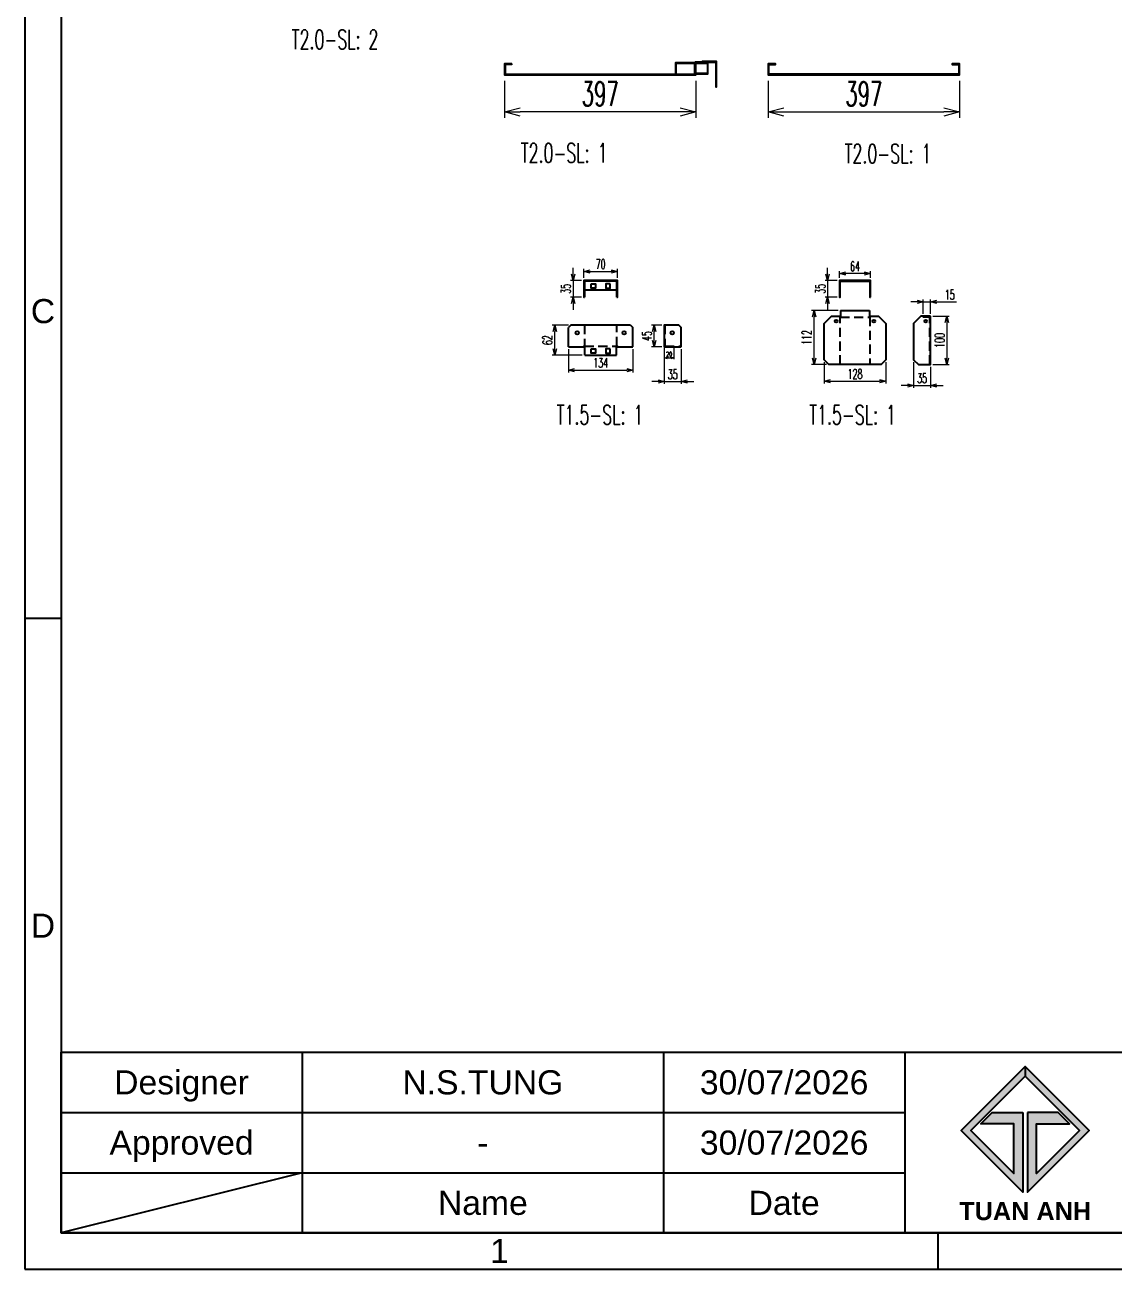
# Model space of a CAD drawing. Header units: millimetres. Extents: x -4798 to 103231, y 23514 to 54248.
# Drawn here: x 10052 to 12311, y 37689 to 40270 of the extents above; entities that cross this region are included whole.
import ezdxf
from ezdxf.enums import TextEntityAlignment as Align

# ---------------------------------------------------------------- set-up
doc = ezdxf.new("R2010")
doc.units = ezdxf.units.MM
doc.header["$LTSCALE"] = 3
doc.linetypes.add('HIDDEN', pattern=[9.525, 6.35, -3.175])
for name, color, linetype in [('@.DM. NÉT CHÍNH', 7, 'Continuous'), ('@.HIDDEN', 8, 'HIDDEN'), ('@.TEXT', 7, 'Continuous'), ('@.VISIBLE', 7, 'Continuous'), ('dim', 7, 'Continuous')]:
    doc.layers.add(name, color=color, linetype=linetype)
doc.styles.add('Ann_w01', font='romans.shx', dxfattribs={"width": 0.6, "bigfont": 'chineset.shx'})
doc.styles.add('Arial', font='arial.ttf')
doc.dimstyles.new('Dim 01_SC05', dxfattribs={"dimscale": 5, "dimtxt": 2, "dimasz": 1.3, "dimexe": 0.5, "dimexo": 0.5, "dimgap": 0.5, "dimtad": 1, "dimtoh": 1, "dimdec": 1, "dimzin": 12, "dimdsep": 46, "dimtxsty": 'Ann_w01', "dimblk": 'OPEN30', "dimcen": 1.5, "dimclrd": 6, "dimclre": 6, "dimclrt": 3, "dimadec": 1, "dimazin": 3, "dimtm": 1e-09, "dimtfac": 1, "dimtdec": 1, "dimtmove": 0, "dimatfit": 3, "dimldrblk": 'OPEN30', "dimfxl": 0, "dimtolj": 1, "dimlwd": 20, "dimlwe": 20, "dimarcsym": 0})
doc.dimstyles.new('Dim 01_SC10', dxfattribs={"dimscale": 10, "dimtxt": 2, "dimasz": 1.3, "dimexe": 0.5, "dimexo": 0.5, "dimgap": 0.5, "dimtad": 1, "dimtoh": 1, "dimdec": 1, "dimzin": 12, "dimdsep": 46, "dimtxsty": 'Ann_w01', "dimblk": 'OPEN30', "dimcen": 1.5, "dimclrd": 6, "dimclre": 6, "dimclrt": 3, "dimadec": 1, "dimazin": 3, "dimtm": 1e-09, "dimtfac": 1, "dimtdec": 1, "dimtmove": 0, "dimatfit": 3, "dimldrblk": 'OPEN30', "dimfxl": 0, "dimtolj": 1, "dimlwd": 0, "dimlwe": 0, "dimarcsym": 0})
doc.dimstyles.new('Dim 01_SC25', dxfattribs={"dimscale": 25, "dimtxt": 2, "dimasz": 1.3, "dimexe": 0.5, "dimexo": 0.5, "dimgap": 0.5, "dimtad": 1, "dimdec": 1, "dimzin": 12, "dimdsep": 46, "dimtxsty": 'Ann_w01', "dimblk": 'OPEN30', "dimcen": 1.5, "dimclrd": 6, "dimclre": 6, "dimclrt": 3, "dimadec": 1, "dimazin": 3, "dimtm": 1e-09, "dimtfac": 1, "dimtdec": 1, "dimtix": 1, "dimtmove": 0, "dimatfit": 3, "dimldrblk": 'OPEN30', "dimfxl": 0, "dimtolj": 1, "dimlwd": 0, "dimlwe": 0, "dimarcsym": 0})

# ---------------------------------------------------------------- blocks, each defined once
blk = doc.blocks.new('_Open30')
at = {"color": 0, "linetype": 'ByBlock', "lineweight": -2}
for p, q in [((-1, 0.268), (0, 0)), ((0, 0), (-1, -0.268)), ((0, 0), (-1, 0))]:
    blk.add_line(p, q, dxfattribs=at)
blk = doc.blocks.new('*D219')
at = {"layer": 'Defpoints', "color": 0}
for p in [(11593.8, 40166.4), (11990.8, 40166.4), (11990.8, 40089.4)]:
    blk.add_point(p, dxfattribs=at)
at = {"layer": 'dim', "color": 6, "lineweight": 0}
for p, q in [((11593.8, 40153.9), (11593.8, 40076.9)), ((11990.8, 40153.9), (11990.8, 40076.9)), ((11626.3, 40089.4), (11958.3, 40089.4))]:
    blk.add_line(p, q, dxfattribs=at)
at = {"layer": 'dim', "color": 6, "lineweight": 0, "xscale": 32.5, "yscale": 32.5, "zscale": 32.5, "rotation": 180}
blk.add_blockref('_Open30', (11593.8, 40089.4), dxfattribs=at)
at = {"layer": 'dim', "color": 6, "lineweight": 0, "xscale": 32.5, "yscale": 32.5, "zscale": 32.5}
blk.add_blockref('_Open30', (11990.8, 40089.4), dxfattribs=at)
at = {"layer": 'dim', "color": 3, "insert": (11792.3, 40126.9), "char_height": 50, "attachment_point": 5, "style": 'Ann_w01'}
blk.add_mtext('\\A1;397', dxfattribs=at)
blk = doc.blocks.new('*D220')
at = {"layer": 'Defpoints', "color": 0}
for p in [(11047, 40166.4), (11444, 40166.4), (11047, 40089.4)]:
    blk.add_point(p, dxfattribs=at)
at = {"layer": 'dim', "color": 6, "lineweight": 0}
for p, q in [((11047, 40153.9), (11047, 40076.9)), ((11444, 40153.9), (11444, 40076.9)), ((11411.5, 40089.4), (11079.5, 40089.4))]:
    blk.add_line(p, q, dxfattribs=at)
at = {"layer": 'dim', "color": 6, "lineweight": 0, "xscale": 32.5, "yscale": 32.5, "zscale": 32.5, "rotation": 180}
blk.add_blockref('_Open30', (11047, 40089.4), dxfattribs=at)
at = {"layer": 'dim', "color": 6, "lineweight": 0, "xscale": 32.5, "yscale": 32.5, "zscale": 32.5}
blk.add_blockref('_Open30', (11444, 40089.4), dxfattribs=at)
at = {"layer": 'dim', "color": 3, "insert": (11245.5, 40126.9), "char_height": 50, "attachment_point": 5, "style": 'Ann_w01'}
blk.add_mtext('\\A1;397', dxfattribs=at)
blk = doc.blocks.new('*D180')
at = {"layer": '@.VISIBLE', "color": 6, "lineweight": 0}
for p, q in [((11373.3, 39647.1), (11352.1, 39647.1)), ((11357.1, 39615.1), (11357.1, 39634.1)), ((11373.3, 39602.1), (11352.1, 39602.1))]:
    blk.add_line(p, q, dxfattribs=at)
at = {"layer": 'Defpoints', "color": 0}
for p in [(11357.1, 39647.1), (11378.3, 39647.1), (11378.3, 39602.1)]:
    blk.add_point(p, dxfattribs=at)
at = {"layer": '@.VISIBLE', "color": 6, "lineweight": 0, "xscale": 13, "yscale": 13, "zscale": 13}
for p, rotation in [((11357.1, 39647.1), 90), ((11357.1, 39602.1), 270)]:
    blk.add_blockref('_Open30', p, dxfattribs=dict(at, rotation=rotation))
at = {"layer": '@.VISIBLE', "color": 3, "insert": (11342.1, 39624.6), "char_height": 20, "attachment_point": 5, "rotation": 90, "style": 'Ann_w01'}
blk.add_mtext('\\A1;45', dxfattribs=at)
blk = doc.blocks.new('*D181')
at = {"layer": '@.VISIBLE', "color": 6, "lineweight": 0}
for p, q in [((11378.3, 39597.1), (11378.3, 39525.1)), ((11413.3, 39597.1), (11413.3, 39525.1)), ((11365.3, 39530.1), (11352.3, 39530.1)), ((11378.3, 39530.1), (11413.3, 39530.1)), ((11426.3, 39530.1), (11439.3, 39530.1))]:
    blk.add_line(p, q, dxfattribs=at)
at = {"layer": 'Defpoints', "color": 0}
for p in [(11378.3, 39602.1), (11413.3, 39602.1), (11413.3, 39530.1)]:
    blk.add_point(p, dxfattribs=at)
at = {"layer": '@.VISIBLE', "color": 6, "lineweight": 0, "xscale": 13, "yscale": 13, "zscale": 13}
blk.add_blockref('_Open30', (11378.3, 39530.1), dxfattribs=at)
at = {"layer": '@.VISIBLE', "color": 6, "lineweight": 0, "xscale": 13, "yscale": 13, "zscale": 13, "rotation": 180}
blk.add_blockref('_Open30', (11413.3, 39530.1), dxfattribs=at)
at = {"layer": '@.VISIBLE', "color": 3, "insert": (11395.8, 39545.1), "char_height": 20, "attachment_point": 5, "style": 'Ann_w01'}
blk.add_mtext('\\A1;35', dxfattribs=at)
blk = doc.blocks.new('*D182')
at = {"layer": '@.VISIBLE', "color": 6, "lineweight": 0}
for p, q in [((11211.3, 39745), (11211.3, 39763.7)), ((11224.3, 39758.7), (11268.3, 39758.7)), ((11281.3, 39745), (11281.3, 39763.7))]:
    blk.add_line(p, q, dxfattribs=at)
at = {"layer": 'Defpoints', "color": 0}
for p in [(11281.3, 39758.7), (11211.3, 39740), (11281.3, 39740)]:
    blk.add_point(p, dxfattribs=at)
at = {"layer": '@.VISIBLE', "color": 6, "lineweight": 0, "xscale": 13, "yscale": 13, "zscale": 13, "rotation": 180}
blk.add_blockref('_Open30', (11211.3, 39758.7), dxfattribs=at)
at = {"layer": '@.VISIBLE', "color": 6, "lineweight": 0, "xscale": 13, "yscale": 13, "zscale": 13}
blk.add_blockref('_Open30', (11281.3, 39758.7), dxfattribs=at)
at = {"layer": '@.VISIBLE', "color": 3, "insert": (11246.3, 39773.7), "char_height": 20, "attachment_point": 5, "style": 'Ann_w01'}
blk.add_mtext('\\A1;70', dxfattribs=at)
blk = doc.blocks.new('*D183')
at = {"layer": '@.VISIBLE', "color": 6, "lineweight": 0}
for p, q in [((11189.1, 39753), (11189.1, 39766)), ((11206.3, 39740), (11184.1, 39740)), ((11189.1, 39740), (11189.1, 39705)), ((11206.3, 39705), (11184.1, 39705)), ((11189.1, 39692), (11189.1, 39679))]:
    blk.add_line(p, q, dxfattribs=at)
at = {"layer": 'Defpoints', "color": 0}
for p in [(11211.3, 39740), (11189.1, 39705), (11211.3, 39705)]:
    blk.add_point(p, dxfattribs=at)
at = {"layer": '@.VISIBLE', "color": 6, "lineweight": 0, "xscale": 13, "yscale": 13, "zscale": 13}
for p, rotation in [((11189.1, 39740), 270), ((11189.1, 39705), 90)]:
    blk.add_blockref('_Open30', p, dxfattribs=dict(at, rotation=rotation))
at = {"layer": '@.VISIBLE', "color": 3, "insert": (11174.1, 39722.5), "char_height": 20, "attachment_point": 5, "rotation": 90, "style": 'Ann_w01'}
blk.add_mtext('\\A1;35', dxfattribs=at)
blk = doc.blocks.new('*D184')
at = {"layer": '@.VISIBLE', "color": 6, "lineweight": 0}
for p, q in [((11179.3, 39597.1), (11179.3, 39548.9)), ((11313.3, 39597.1), (11313.3, 39548.9)), ((11192.3, 39553.9), (11300.3, 39553.9))]:
    blk.add_line(p, q, dxfattribs=at)
at = {"layer": 'Defpoints', "color": 0}
for p in [(11179.3, 39602.1), (11313.3, 39602.1), (11313.3, 39553.9)]:
    blk.add_point(p, dxfattribs=at)
at = {"layer": '@.VISIBLE', "color": 6, "lineweight": 0, "xscale": 13, "yscale": 13, "zscale": 13, "rotation": 180}
blk.add_blockref('_Open30', (11179.3, 39553.9), dxfattribs=at)
at = {"layer": '@.VISIBLE', "color": 6, "lineweight": 0, "xscale": 13, "yscale": 13, "zscale": 13}
blk.add_blockref('_Open30', (11313.3, 39553.9), dxfattribs=at)
at = {"layer": '@.VISIBLE', "color": 3, "insert": (11246.3, 39568.9), "char_height": 20, "attachment_point": 5, "style": 'Ann_w01'}
blk.add_mtext('\\A1;134', dxfattribs=at)
blk = doc.blocks.new('*D185')
at = {"layer": '@.VISIBLE', "color": 6, "lineweight": 0}
for p, q in [((11179.3, 39647.1), (11146, 39647.1)), ((11151, 39598.1), (11151, 39634.1)), ((11208.3, 39585.1), (11146, 39585.1))]:
    blk.add_line(p, q, dxfattribs=at)
at = {"layer": 'Defpoints', "color": 0}
for p in [(11151, 39647.1), (11184.3, 39647.1), (11213.3, 39585.1)]:
    blk.add_point(p, dxfattribs=at)
at = {"layer": '@.VISIBLE', "color": 6, "lineweight": 0, "xscale": 13, "yscale": 13, "zscale": 13}
for p, rotation in [((11151, 39647.1), 90), ((11151, 39585.1), 270)]:
    blk.add_blockref('_Open30', p, dxfattribs=dict(at, rotation=rotation))
at = {"layer": '@.VISIBLE', "color": 3, "insert": (11136, 39616.1), "char_height": 20, "attachment_point": 5, "rotation": 90, "style": 'Ann_w01'}
blk.add_mtext('\\A1;62', dxfattribs=at)
blk = doc.blocks.new('*D186')
at = {"layer": '@.VISIBLE', "color": 6, "lineweight": 0}
for p, q in [((11717.2, 39753), (11717.2, 39766)), ((11737, 39740), (11712.2, 39740)), ((11717.2, 39740), (11717.2, 39705)), ((11737, 39705), (11712.2, 39705)), ((11717.2, 39692), (11717.2, 39679))]:
    blk.add_line(p, q, dxfattribs=at)
at = {"layer": 'Defpoints', "color": 0}
for p in [(11742, 39740), (11717.2, 39705), (11742, 39705)]:
    blk.add_point(p, dxfattribs=at)
at = {"layer": '@.VISIBLE', "color": 6, "lineweight": 0, "xscale": 13, "yscale": 13, "zscale": 13}
for p, rotation in [((11717.2, 39740), 270), ((11717.2, 39705), 90)]:
    blk.add_blockref('_Open30', p, dxfattribs=dict(at, rotation=rotation))
at = {"layer": '@.VISIBLE', "color": 3, "insert": (11702.2, 39722.5), "char_height": 20, "attachment_point": 5, "rotation": 90, "style": 'Ann_w01'}
blk.add_mtext('\\A1;35', dxfattribs=at)
blk = doc.blocks.new('*D187')
at = {"layer": '@.VISIBLE', "color": 6, "lineweight": 0}
for p, q in [((11935.6, 39665.4), (11969.6, 39665.4)), ((11964.6, 39652.4), (11964.6, 39578.4)), ((11935.6, 39565.4), (11969.6, 39565.4))]:
    blk.add_line(p, q, dxfattribs=at)
at = {"layer": 'Defpoints', "color": 0}
for p in [(11930.6, 39665.4), (11930.6, 39565.4), (11964.6, 39565.4)]:
    blk.add_point(p, dxfattribs=at)
at = {"layer": '@.VISIBLE', "color": 6, "lineweight": 0, "xscale": 13, "yscale": 13, "zscale": 13}
for p, rotation in [((11964.6, 39665.4), 90), ((11964.6, 39565.4), 270)]:
    blk.add_blockref('_Open30', p, dxfattribs=dict(at, rotation=rotation))
at = {"layer": '@.VISIBLE', "color": 3, "insert": (11949.6, 39615.4), "char_height": 20, "attachment_point": 5, "rotation": 90, "style": 'Ann_w01'}
blk.add_mtext('\\A1;100', dxfattribs=at)
blk = doc.blocks.new('*D188')
at = {"layer": '@.VISIBLE', "color": 6, "lineweight": 0}
for p, q in [((11902.6, 39695.2), (11889.6, 39695.2)), ((11915.6, 39670.4), (11915.6, 39700.2)), ((11915.6, 39695.2), (11930.6, 39695.2)), ((11930.6, 39670.4), (11930.6, 39700.2)), ((11943.6, 39695.2), (11984.3, 39695.2))]:
    blk.add_line(p, q, dxfattribs=at)
at = {"layer": 'Defpoints', "color": 0}
for p in [(11930.6, 39695.2), (11915.6, 39665.4), (11930.6, 39665.4)]:
    blk.add_point(p, dxfattribs=at)
at = {"layer": '@.VISIBLE', "color": 6, "lineweight": 0, "xscale": 13, "yscale": 13, "zscale": 13}
blk.add_blockref('_Open30', (11915.6, 39695.2), dxfattribs=at)
at = {"layer": '@.VISIBLE', "color": 6, "lineweight": 0, "xscale": 13, "yscale": 13, "zscale": 13, "rotation": 180}
blk.add_blockref('_Open30', (11930.6, 39695.2), dxfattribs=at)
at = {"layer": '@.VISIBLE', "color": 3, "insert": (11970.5, 39710.2), "char_height": 20, "attachment_point": 5, "style": 'Ann_w01'}
blk.add_mtext('\\A1;15', dxfattribs=at)
blk = doc.blocks.new('*D189')
at = {"layer": '@.VISIBLE', "color": 6, "lineweight": 0}
for p, q in [((11895.6, 39570.4), (11895.6, 39517)), ((11930.6, 39560.4), (11930.6, 39517)), ((11882.6, 39522), (11869.6, 39522)), ((11895.6, 39522), (11930.6, 39522)), ((11943.6, 39522), (11956.6, 39522))]:
    blk.add_line(p, q, dxfattribs=at)
at = {"layer": 'Defpoints', "color": 0}
for p in [(11895.6, 39575.4), (11930.6, 39565.4), (11930.6, 39522)]:
    blk.add_point(p, dxfattribs=at)
at = {"layer": '@.VISIBLE', "color": 6, "lineweight": 0, "xscale": 13, "yscale": 13, "zscale": 13}
blk.add_blockref('_Open30', (11895.6, 39522), dxfattribs=at)
at = {"layer": '@.VISIBLE', "color": 6, "lineweight": 0, "xscale": 13, "yscale": 13, "zscale": 13, "rotation": 180}
blk.add_blockref('_Open30', (11930.6, 39522), dxfattribs=at)
at = {"layer": '@.VISIBLE', "color": 3, "insert": (11913.1, 39537), "char_height": 20, "attachment_point": 5, "style": 'Ann_w01'}
blk.add_mtext('\\A1;35', dxfattribs=at)
blk = doc.blocks.new('*D190')
at = {"layer": '@.VISIBLE', "color": 6, "lineweight": 0}
for p, q in [((11710, 39570.4), (11710, 39525.8)), ((11838, 39570.4), (11838, 39525.8)), ((11723, 39530.8), (11825, 39530.8))]:
    blk.add_line(p, q, dxfattribs=at)
at = {"layer": 'Defpoints', "color": 0}
for p in [(11710, 39575.4), (11838, 39575.4), (11838, 39530.8)]:
    blk.add_point(p, dxfattribs=at)
at = {"layer": '@.VISIBLE', "color": 6, "lineweight": 0, "xscale": 13, "yscale": 13, "zscale": 13, "rotation": 180}
blk.add_blockref('_Open30', (11710, 39530.8), dxfattribs=at)
at = {"layer": '@.VISIBLE', "color": 6, "lineweight": 0, "xscale": 13, "yscale": 13, "zscale": 13}
blk.add_blockref('_Open30', (11838, 39530.8), dxfattribs=at)
at = {"layer": '@.VISIBLE', "color": 3, "insert": (11774, 39545.8), "char_height": 20, "attachment_point": 5, "style": 'Ann_w01'}
blk.add_mtext('\\A1;128', dxfattribs=at)
blk = doc.blocks.new('*D191')
at = {"layer": '@.VISIBLE', "color": 6, "lineweight": 0}
for p, q in [((11739, 39677.4), (11684, 39677.4)), ((11689, 39578.4), (11689, 39664.4)), ((11715, 39565.4), (11684, 39565.4))]:
    blk.add_line(p, q, dxfattribs=at)
at = {"layer": 'Defpoints', "color": 0}
for p in [(11689, 39677.4), (11744, 39677.4), (11720, 39565.4)]:
    blk.add_point(p, dxfattribs=at)
at = {"layer": '@.VISIBLE', "color": 6, "lineweight": 0, "xscale": 13, "yscale": 13, "zscale": 13}
for p, rotation in [((11689, 39677.4), 90), ((11689, 39565.4), 270)]:
    blk.add_blockref('_Open30', p, dxfattribs=dict(at, rotation=rotation))
at = {"layer": '@.VISIBLE', "color": 3, "insert": (11674, 39621.4), "char_height": 20, "attachment_point": 5, "rotation": 90, "style": 'Ann_w01'}
blk.add_mtext('\\A1;112', dxfattribs=at)
blk = doc.blocks.new('*D192')
at = {"layer": '@.VISIBLE', "color": 6, "lineweight": 20}
for p, q in [((11378.3, 39599.6), (11378.3, 39576.7)), ((11398.3, 39599.6), (11398.3, 39576.7)), ((11384.8, 39579.2), (11391.8, 39579.2))]:
    blk.add_line(p, q, dxfattribs=at)
at = {"layer": 'Defpoints', "color": 0}
for p in [(11378.3, 39602.1), (11398.3, 39602.1), (11398.3, 39579.2)]:
    blk.add_point(p, dxfattribs=at)
at = {"layer": '@.VISIBLE', "color": 6, "lineweight": 20, "xscale": 6.5, "yscale": 6.5, "zscale": 6.5, "rotation": 180}
blk.add_blockref('_Open30', (11378.3, 39579.2), dxfattribs=at)
at = {"layer": '@.VISIBLE', "color": 6, "lineweight": 20, "xscale": 6.5, "yscale": 6.5, "zscale": 6.5}
blk.add_blockref('_Open30', (11398.3, 39579.2), dxfattribs=at)
at = {"layer": '@.VISIBLE', "color": 3, "insert": (11388.3, 39586.7), "char_height": 10, "attachment_point": 5, "style": 'Ann_w01'}
blk.add_mtext('\\A1;20', dxfattribs=at)
blk = doc.blocks.new('A$C4dbb82d6')
at = {"layer": '@.VISIBLE'}
h = blk.add_hatch(color=30, dxfattribs=at)
h.dxf.hatch_style = 1
h.paths.add_polyline_path([(0.214, 4.973), (3.625, 1.562), (3.625, 5.973), (1.922, 5.973), (1.297, 5.348), (3.125, 5.348), (3.125, 2.593), (0.745, 4.973), (3.75, 7.978), (3.75, 8.509)])
h = blk.add_hatch(color=150, dxfattribs=at)
h.dxf.hatch_style = 1
h.paths.add_polyline_path([(6.755, 4.973), (4.375, 2.593), (4.375, 5.348), (6.203, 5.348), (5.578, 5.973), (3.875, 5.973), (3.875, 1.562), (7.286, 4.973), (3.75, 8.509), (3.75, 7.978)])
at = {"layer": '@.VISIBLE', "color": 30}
blk.add_lwpolyline([(3.625, 5.973), (3.625, 1.562), (0.214, 4.973), (3.75, 8.509), (3.75, 7.978), (0.745, 4.973), (3.125, 2.593), (3.125, 5.348), (1.297, 5.348), (1.922, 5.973)], close=True, dxfattribs=at)
at = {"layer": '@.VISIBLE', "color": 150}
blk.add_lwpolyline([(3.875, 5.973), (3.875, 1.562), (7.286, 4.973), (3.75, 8.509), (3.75, 7.978), (6.755, 4.973), (4.375, 2.593), (4.375, 5.348), (6.203, 5.348), (5.578, 5.973)], close=True, dxfattribs=at)
at = {"layer": '@.VISIBLE', "color": 30, "insert": (3.75, 0.509), "char_height": 1, "attachment_point": 5, "style": 'Ann_w01'}
blk.add_mtext_dynamic_manual_height_columns('{\\fArial|b1|i0|c0|p34;\\W1;TUAN ANH}', width=7.5, gutter_width=49.599, heights=[0], dxfattribs=at)
blk = doc.blocks.new('KHUNG BAN VE (Made by Tung)')
at = {"layer": '@.VISIBLE', "color": 8}
for p, q in [((3, 54), (0, 54)), ((23, 18), (23, 3)), ((53, 18), (53, 3)), ((73, 18), (73, 3)), ((3, 13), (73, 13)), ((3, 8), (73, 8)), ((23, 8), (3, 3)), ((75.75, 3), (75.75, 0))]:
    blk.add_line(p, q, dxfattribs=at)
for points in [[(0, 0), (297, 0), (297, 210), (0, 210)], [(3, 3), (294, 3), (294, 207), (3, 207)], [(3, 18), (294, 18), (294, 3), (3, 3)]]:
    blk.add_lwpolyline(points, close=True, dxfattribs=at)
at = {"xscale": 1.5, "yscale": 1.5, "zscale": 1.5}
blk.add_blockref('A$C4dbb82d6', (77.375, 4.041), dxfattribs=at)
at = {"layer": '@.TEXT', "color": 1, "style": 'Arial'}
for s, p in [('C', (1.5, 79.5)), ('D', (1.5, 28.5)), ('30/07/2026', (63, 15.5)), ('30/07/2026', (63, 10.5)), ('1', (39.375, 1.5))]:
    blk.add_text(s, height=2, dxfattribs=at).set_placement(p, align=Align.MIDDLE_CENTER)
at = {"layer": '@.TEXT', "color": 2, "style": 'Arial'}
for s, p in [('Designer', (13, 15.5)), ('Approved', (13, 10.5)), ('Name', (38, 5.5)), ('Date', (63, 5.5))]:
    blk.add_text(s, height=2, dxfattribs=at).set_placement(p, align=Align.MIDDLE_CENTER)
at = {"layer": '@.TEXT', "color": 1, "style": 'Arial'}
for tag, height, p in [('DESIGNER_NAME', 2, (38, 15.5)), ('PROJECT_CODE', 2, (258.5, 15.5)), ('SCALE', 2, (289, 15.5)), ('APPROVED_NAME', 2, (38, 10.5)), ('CUSTOMER_NAME', 2, (258.5, 10.5)), ('PAGE', 2, (289, 10.5)), ('DRAWING_NAME', 4, (173, 8)), ('TOTAL', 2, (289, 5.5))]:
    blk.add_attdef(tag, text='', height=height, dxfattribs=at).set_placement(p, align=Align.MIDDLE_CENTER)
blk = doc.blocks.new('*D316')
at = {"layer": '@.VISIBLE', "color": 6, "lineweight": 0}
for p, q in [((11742, 39745), (11742, 39759)), ((11793, 39754), (11755, 39754)), ((11806, 39745), (11806, 39759))]:
    blk.add_line(p, q, dxfattribs=at)
at = {"layer": 'Defpoints', "color": 0}
for p in [(11742, 39754), (11742, 39740), (11806, 39740)]:
    blk.add_point(p, dxfattribs=at)
at = {"layer": '@.VISIBLE', "color": 6, "lineweight": 0, "xscale": 13, "yscale": 13, "zscale": 13, "rotation": 180}
blk.add_blockref('_Open30', (11742, 39754), dxfattribs=at)
at = {"layer": '@.VISIBLE', "color": 6, "lineweight": 0, "xscale": 13, "yscale": 13, "zscale": 13}
blk.add_blockref('_Open30', (11806, 39754), dxfattribs=at)
at = {"layer": '@.VISIBLE', "color": 3, "insert": (11774, 39769), "char_height": 20, "attachment_point": 5, "style": 'Ann_w01'}
blk.add_mtext('\\A1;64', dxfattribs=at)

msp = doc.modelspace()

# ---------------------------------------------------------------- linework, layer by layer
at = {"layer": '@.DM. NÉT CHÍNH'}
for p, q in [((11468.99, 40192.41), (11468.99, 40190.91)), ((11061.99, 40189.41), (11061.99, 40187.91)), ((11442.49, 40169.91), (11468.99, 40169.91))]:
    msp.add_line(p, q, dxfattribs=at)
for points in [[(11061.99, 40189.41), (11046.99, 40189.41), (11046.99, 40166.41), (11443.99, 40166.41), (11443.99, 40190.91), (11468.99, 40190.91)], [(11061.99, 40187.91), (11048.49, 40187.91), (11048.49, 40167.91), (11442.49, 40167.91), (11442.49, 40192.41), (11468.99, 40192.41)], [(11402.09, 40167.91), (11402.09, 40191.91), (11442.09, 40191.91), (11442.09, 40167.91)], [(11403.29, 40167.91), (11403.29, 40190.71), (11440.89, 40190.71), (11440.89, 40167.91)]]:
    msp.add_lwpolyline(points, dxfattribs=at)
for points in [[(11442.49, 40168.41), (11468.99, 40168.41), (11468.99, 40192.41), (11442.49, 40192.41)], [(11456.74, 40192.41), (11485.24, 40192.41), (11485.24, 40141.41), (11486.74, 40141.41), (11486.74, 40193.91), (11456.74, 40193.91)], [(11595.3, 40187.91), (11608.8, 40187.91), (11608.8, 40189.41), (11593.8, 40189.41), (11593.8, 40166.41), (11990.8, 40166.41), (11990.8, 40189.41), (11975.8, 40189.41), (11975.8, 40187.91), (11989.3, 40187.91), (11989.3, 40167.91), (11595.3, 40167.91)]]:
    msp.add_lwpolyline(points, close=True, dxfattribs=at)
at = {"layer": '@.HIDDEN'}
for p, q in [((11743.45, 39565.44), (11743.45, 39663.94)), ((11743.45, 39663.94), (11804.45, 39663.94)), ((11804.45, 39663.94), (11804.45, 39565.44)), ((11212.85, 39647.15), (11212.85, 39603.65)), ((11279.85, 39603.65), (11279.85, 39647.15)), ((11212.85, 39603.65), (11279.85, 39603.65))]:
    msp.add_line(p, q, dxfattribs=at)
at = {"layer": '@.VISIBLE'}
for p, q in [((11212.85, 39720.01), (11279.85, 39720.01)), ((11743.95, 39677.44), (11803.95, 39677.44)), ((11743.95, 39677.44), (11743.95, 39665.44)), ((11803.95, 39677.44), (11803.95, 39665.44)), ((11741.95, 39663.94), (11741.95, 39665.44)), ((11743.95, 39663.94), (11741.95, 39663.94)), ((11743.95, 39665.44), (11743.95, 39663.94)), ((11803.95, 39665.44), (11803.95, 39663.94)), ((11803.95, 39663.94), (11805.95, 39663.94)), ((11805.95, 39663.94), (11805.95, 39665.44)), ((11184.35, 39647.15), (11179.35, 39642.15)), ((11179.35, 39602.15), (11179.35, 39642.15)), ((11308.35, 39647.15), (11184.35, 39647.15)), ((11308.35, 39647.15), (11313.35, 39642.15)), ((11313.35, 39602.15), (11313.35, 39642.15)), ((11179.35, 39602.15), (11211.35, 39602.15)), ((11213.35, 39585.15), (11213.35, 39602.15)), ((11279.35, 39585.15), (11279.35, 39602.15)), ((11281.35, 39602.15), (11313.35, 39602.15)), ((11213.35, 39585.15), (11279.35, 39585.15))]:
    msp.add_line(p, q, dxfattribs=at)
at = {"layer": '@.VISIBLE', "color": 6}
msp.add_line((11398.26, 39603.65), (11398.26, 39602.15), dxfattribs=at)
at = {"layer": '@.VISIBLE'}
for points in [[(11279.85, 39705.01), (11281.35, 39705.01), (11281.35, 39740.01), (11211.35, 39740.01), (11211.35, 39705.01), (11212.85, 39705.01)], [(11279.85, 39705.01), (11279.85, 39738.51), (11212.85, 39738.51), (11212.85, 39705.01)], [(11805.95, 39665.44), (11822.95, 39665.44), (11837.95, 39650.44), (11837.95, 39575.44), (11827.95, 39565.44), (11719.95, 39565.44), (11709.95, 39575.44), (11709.95, 39650.44), (11724.95, 39665.44), (11741.95, 39665.44)], [(11213.35, 39602.15), (11213.35, 39603.65), (11211.35, 39603.65), (11211.35, 39602.15)], [(11279.35, 39602.15), (11279.35, 39603.65), (11281.35, 39603.65), (11281.35, 39602.15)]]:
    msp.add_lwpolyline(points, dxfattribs=at)
for points in [[(11226.35, 39732.51), (11235.35, 39732.51), (11235.35, 39723.51), (11226.35, 39723.51)], [(11266.35, 39732.51), (11257.35, 39732.51), (11257.35, 39723.51), (11266.35, 39723.51)], [(11805.95, 39705.01), (11805.95, 39740.01), (11741.95, 39740.01), (11741.95, 39705.01), (11743.45, 39705.01), (11743.45, 39738.51), (11804.45, 39738.51), (11804.45, 39705.01)], [(11930.61, 39665.44), (11910.61, 39665.44), (11895.61, 39650.44), (11895.61, 39575.44), (11905.61, 39565.44), (11930.61, 39565.44)], [(11413.26, 39602.15), (11413.26, 39642.15), (11408.26, 39647.15), (11378.26, 39647.15), (11378.26, 39602.15)], [(11226.35, 39597.65), (11235.35, 39597.65), (11235.35, 39588.65), (11226.35, 39588.65)], [(11266.35, 39597.65), (11257.35, 39597.65), (11257.35, 39588.65), (11266.35, 39588.65)]]:
    msp.add_lwpolyline(points, close=True, dxfattribs=at)
at = {"layer": '@.VISIBLE', "color": 6, "linetype": 'HIDDEN'}
for points in [[(11929.11, 39565.44), (11929.11, 39663.94), (11915.61, 39663.94), (11915.61, 39665.44)], [(11379.76, 39647.15), (11379.76, 39603.65), (11413.26, 39603.65)]]:
    msp.add_lwpolyline(points, dxfattribs=at)
at = {"layer": '@.VISIBLE'}
for centre, radius in [((11734.95, 39655.44), 2.6), ((11812.95, 39655.44), 2.6), ((11920.61, 39655.44), 2.6), ((11197.85, 39631.15), 3.5), ((11294.85, 39631.15), 3.5), ((11394.76, 39631.15), 3.5)]:
    msp.add_circle(centre, radius, dxfattribs=at)

# ---------------------------------------------------------------- block references
ref = msp.add_blockref('KHUNG BAN VE (Made by Tung)', (10051.97, 37688.72), dxfattribs=dict(at, xscale=25, yscale=25, zscale=25))
ref.add_attrib('APPROVED_NAME', '-', dxfattribs={"layer": '@.TEXT', "color": 1, "height": 50, "style": 'Arial'}).set_placement((11001.97, 37951.22), align=Align.MIDDLE_CENTER)
ref.add_attrib('DESIGNER_NAME', 'N.S.TUNG', dxfattribs={"layer": '@.TEXT', "color": 1, "height": 50, "style": 'Arial'}).set_placement((11001.97, 38076.22), align=Align.MIDDLE_CENTER)

# ---------------------------------------------------------------- texts
at = {"layer": 'dim', "color": 2, "style": 'Ann_w01', "width": 0.6}
for s, p in [('T2.0-SL: 2', (10695.32, 40239.84)), ('T2.0-SL: 1', (11170.49, 40004.3)), ('T2.0-SL: 1', (11842.3, 40002.8)), ('T1.5-SL: 1', (11244.95, 39461.06)), ('T1.5-SL: 1', (11768.88, 39461.06))]:
    msp.add_text(s, height=40, dxfattribs=at).set_placement(p, align=Align.MIDDLE_CENTER)

# ---------------------------------------------------------------- dimensions: what is measured, and where the dimension line sits
at = {"layer": '@.VISIBLE'}
for base, p1, p2, picture, middle in [((11281.35, 39758.72), (11211.35, 39740.01), (11281.35, 39740.01), '*D182', (11246.35, 39773.72)), ((11741.95, 39754.01), (11805.95, 39740.01), (11741.95, 39740.01), '*D316', (11773.95, 39769.01)), ((11930.61, 39695.25), (11915.61, 39665.44), (11930.61, 39665.44), '*D188', (11970.46, 39710.25)), ((11313.35, 39553.94), (11179.35, 39602.15), (11313.35, 39602.15), '*D184', (11246.35, 39568.94)), ((11413.26, 39530.11), (11378.26, 39602.15), (11413.26, 39602.15), '*D181', (11395.76, 39545.11)), ((11837.95, 39530.8), (11709.95, 39575.44), (11837.95, 39575.44), '*D190', (11773.95, 39545.8)), ((11930.61, 39522.03), (11895.61, 39575.44), (11930.61, 39565.44), '*D189', (11913.11, 39537.03))]:
    dim = msp.add_linear_dim(base=base, p1=p1, p2=p2, dimstyle='Dim 01_SC10', dxfattribs=at)
    dim.commit()
    dim.dimension.update_dxf_attribs({"geometry": picture, "text_midpoint": middle})
for base, p1, p2, picture, middle in [((11189.06, 39705.01), (11211.35, 39740.01), (11211.35, 39705.01), '*D183', (11174.06, 39722.51)), ((11717.15, 39705.01), (11741.95, 39740.01), (11741.95, 39705.01), '*D186', (11702.15, 39722.51)), ((11689.02, 39677.44), (11719.95, 39565.44), (11743.95, 39677.44), '*D191', (11674.02, 39621.44)), ((11964.58, 39565.44), (11930.61, 39665.44), (11930.61, 39565.44), '*D187', (11949.58, 39615.44)), ((11151.04, 39647.15), (11213.35, 39585.15), (11184.35, 39647.15), '*D185', (11136.04, 39616.15)), ((11357.09, 39647.15), (11378.26, 39602.15), (11378.26, 39647.15), '*D180', (11342.09, 39624.65))]:
    dim = msp.add_linear_dim(base=base, p1=p1, p2=p2, angle=90, dimstyle='Dim 01_SC10', dxfattribs=at)
    dim.commit()
    dim.dimension.update_dxf_attribs({"geometry": picture, "text_midpoint": middle})
dim = msp.add_linear_dim(base=(11398.26, 39579.24), p1=(11378.26, 39602.15), p2=(11398.26, 39602.15), dimstyle='Dim 01_SC05', override={"dimzin": 8}, dxfattribs=at)
dim.commit()
dim.dimension.update_dxf_attribs({"geometry": '*D192', "text_midpoint": (11388.26, 39586.74)})
at = {"layer": 'dim'}
for base, p1, p2, picture, middle in [((11046.99, 40089.38), (11443.99, 40166.41), (11046.99, 40166.41), '*D220', (11245.49, 40126.88)), ((11990.8, 40089.38), (11593.8, 40166.41), (11990.8, 40166.41), '*D219', (11792.3, 40126.88))]:
    dim = msp.add_linear_dim(base=base, p1=p1, p2=p2, dimstyle='Dim 01_SC25', dxfattribs=at)
    dim.commit()
    dim.dimension.update_dxf_attribs({"geometry": picture, "text_midpoint": middle})

doc.saveas('drawing.dxf')
